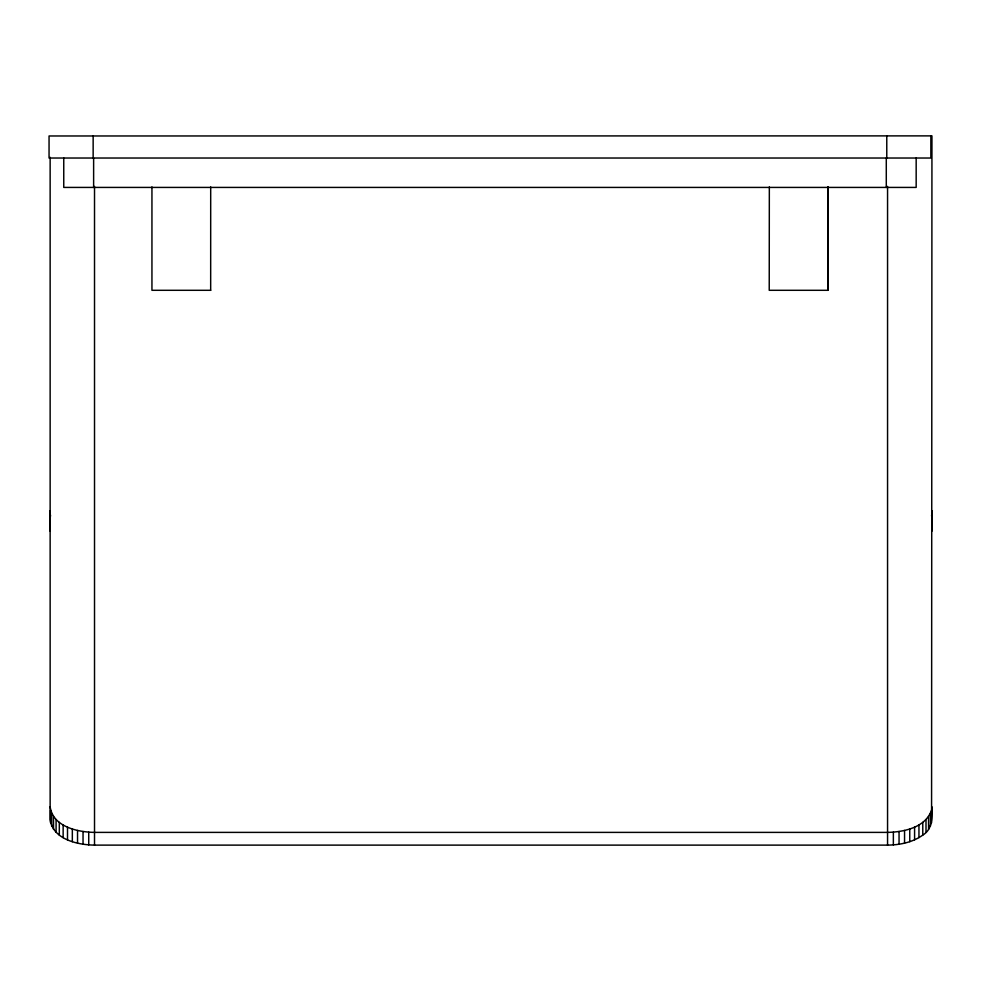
<?xml version="1.0" encoding="UTF-8"?>
<svg xmlns="http://www.w3.org/2000/svg" width="981" height="981" viewBox="0 0 981 981"><rect width="100%" height="100%" fill="white"/><g stroke="black" fill="none" stroke-linecap="round" stroke-linejoin="round"><path stroke-width="1.47" d="M50.141 518.434L50.522 515.111M50.141 531.162L50.141 510.647M50.141 157.291L50.141 819.491C52.864 839.454 77.609 844.862 94.519 845.119L887.56 845.119C899.871 844.984 912.637 842.385 922.778 835.101C932.992 829.043 931.913 816.977 931.95 806.762M931.57 822.838L931.95 135.881L49.05 135.979L49.05 158.027L930.859 158.027L930.859 135.979M50.141 806.762C52.864 826.738 77.609 832.133 94.519 832.391L887.56 832.391C903.942 832.023 925.512 827.572 931.57 810.11M210.694 290.302L151.945 290.302L151.945 186.917M931.95 510.647L931.95 531.162M931.57 515.111L931.95 518.434M930.442 813.396L930.442 826.125M928.566 816.572L928.566 829.301M926.003 819.576L926.003 832.305M922.778 822.372L922.778 835.101M918.952 824.886L918.952 837.615M916.168 158.027L916.168 187.42L63.753 187.42L63.753 158.027M914.586 827.093L914.586 839.822M909.755 828.957L909.755 841.686M904.556 830.441L904.556 843.17M899.05 831.52L899.05 844.249M893.36 832.17L893.36 844.899M887.56 186.39L887.56 845.119M886.775 135.979L886.775 158.027M886.284 158.027L886.284 187.42M827.952 186.917L827.952 290.302L769.227 290.302L769.337 186.917M827.841 186.917L827.841 290.302M210.694 186.917L210.67 290.302M94.519 186.39L94.519 845.119M93.624 158.027L93.624 187.42M93.146 135.979L93.146 158.027M88.731 832.17L88.731 844.899M83.042 831.52L83.042 844.249M77.536 830.441L77.536 843.17M72.336 828.957L72.336 841.686M67.505 827.093L67.505 839.822M63.14 824.886L63.14 837.615M59.314 822.372L59.314 835.101M56.089 819.576L56.089 832.305M53.514 816.572L53.514 829.301M51.65 813.396L51.65 826.125M50.522 810.11L50.522 822.838"/></g></svg>
